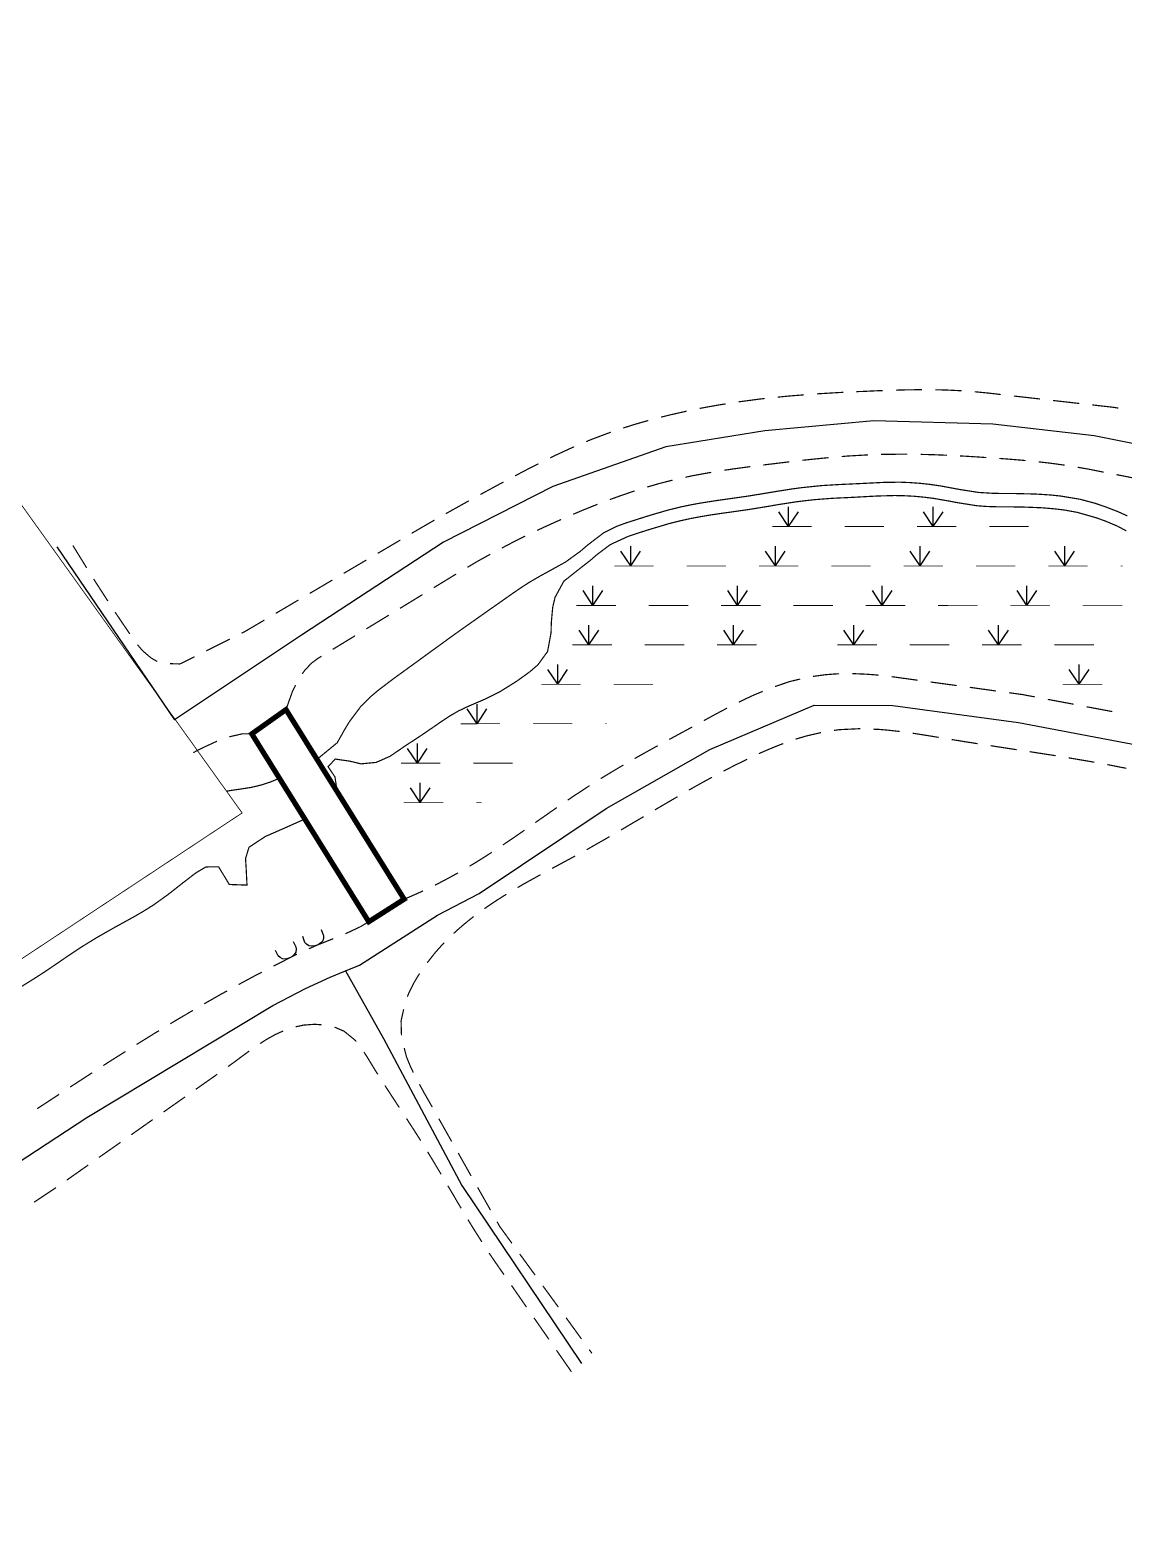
# Model space of a CAD drawing. Extents: x 204256 to 207861, y 4845615 to 4848347.
# Drawn here: x 205046 to 205212.3, y 4846323.2 to 4846552.3 of the extents above; entities that cross this region are included whole.
import ezdxf

# ---------------------------------------------------------------- set-up
doc = ezdxf.new("R2010")
doc.units = 0
doc.header["$LTSCALE"] = 1.5
doc.header["$MEASUREMENT"] = 0
for name, color, linetype in [('HD-ALAGADO-BREJO', 170, 'CONTINUOUS'), ('HD-CURSO-PERENE', 170, 'CONTINUOUS'), ('LM-LIM-SETOR-FISCAL', 7, 'CONTINUOUS'), ('SV-EIXO-ROD-ESTR', 7, 'CONTINUOUS'), ('SV-PONTE-BUEIRO', 249, 'CONTINUOUS'), ('SV-VIAS-EM-CONSTR', 7, 'CONTINUOUS')]:
    doc.layers.add(name, color=color, linetype=linetype)
doc.linetypes.add('Limite', pattern='A,20,-3,[130,ltypeshp.shx,S=6.35,R=0,X=0,Y=0],-3,20', length=46)

# ---------------------------------------------------------------- blocks, each defined once
blk = doc.blocks.new('COD119', base_point=(204405.91, 4845892.55))
at = {"layer": 'SV-PONTE-BUEIRO'}
blk.add_lwpolyline([(204404.4, 4845890.55), (204404.4, 4845891.383333), (204404.4, 4845891.508333), (204404.525833, 4845891.841667), (204404.7775, 4845892.216667), (204405.155, 4845892.425), (204405.658333, 4845892.55), (204406.161667, 4845892.55), (204406.665, 4845892.425), (204407.0425, 4845892.216667), (204407.294167, 4845891.841667), (204407.42, 4845891.508333), (204407.42, 4845891.383333), (204407.42, 4845890.55)], dxfattribs=at)
blk = doc.blocks.new('*X12')
at = {"layer": 'HD-ALAGADO-BREJO'}
for points in [[(205161.337619, 4846476.783619), (205161.337412, 4846479.783619)], [(205183.337619, 4846476.785135), (205183.337412, 4846479.785135)], [(205161.337619, 4846476.783619), (205159.837464, 4846479.033515)], [(205161.337619, 4846476.783619), (205162.837464, 4846479.033722)], [(205183.337619, 4846476.785135), (205181.837464, 4846479.035032)], [(205183.337619, 4846476.785135), (205184.837464, 4846479.035239)], [(205137.321592, 4846470.783303), (205135.821476, 4846473.033225)], [(205137.321592, 4846470.783303), (205137.321437, 4846473.783303)], [(205137.321592, 4846470.783303), (205138.821476, 4846473.03338)], [(205159.321592, 4846470.784443), (205157.821476, 4846473.034365)], [(205159.321592, 4846470.784443), (205159.321437, 4846473.784443)], [(205159.321592, 4846470.784443), (205160.821476, 4846473.034521)], [(205181.321592, 4846470.785584), (205179.821475, 4846473.035506)], [(205181.321592, 4846470.785584), (205181.321437, 4846473.785584)], [(205181.321592, 4846470.785584), (205182.821475, 4846473.035661)], [(205203.321592, 4846470.786724), (205201.821475, 4846473.036646)], [(205203.321592, 4846470.786724), (205203.321437, 4846473.786724)], [(205203.321592, 4846470.786724), (205204.821475, 4846473.036802)], [(205131.571628, 4846464.783204), (205131.571482, 4846467.783204)], [(205153.571628, 4846464.784273), (205153.571482, 4846467.784273)], [(205175.571628, 4846464.785342), (205175.571482, 4846467.785342)], [(205197.571628, 4846464.786411), (205197.571482, 4846467.786411)], [(205131.571628, 4846464.783204), (205130.071519, 4846467.033131)], [(205131.571628, 4846464.783204), (205133.071519, 4846467.033277)], [(205153.571628, 4846464.784273), (205152.071519, 4846467.0342)], [(205153.571628, 4846464.784273), (205155.071519, 4846467.034346)], [(205175.571628, 4846464.785342), (205174.071519, 4846467.035269)], [(205175.571628, 4846464.785342), (205177.071519, 4846467.035415)], [(205197.571628, 4846464.786411), (205196.071519, 4846467.036338)], [(205197.571628, 4846464.786411), (205199.071519, 4846467.036484)], [(205130.960514, 4846458.783241), (205129.460336, 4846461.033123)], [(205130.960514, 4846458.783241), (205130.960276, 4846461.783241)], [(205130.960514, 4846458.783241), (205132.460335, 4846461.03336)], [(205152.960513, 4846458.784982), (205151.460335, 4846461.034863)], [(205152.960513, 4846458.784982), (205152.960276, 4846461.784982)], [(205152.960513, 4846458.784982), (205154.460335, 4846461.035101)], [(205171.251332, 4846458.783589), (205169.751204, 4846461.033503)], [(205171.251332, 4846458.783589), (205171.251161, 4846461.783589)], [(205171.251332, 4846458.783589), (205172.751204, 4846461.033675)], [(205193.251332, 4846458.784844), (205191.751204, 4846461.034759)], [(205193.251332, 4846458.784844), (205193.251161, 4846461.784844)], [(205193.251332, 4846458.784844), (205194.751204, 4846461.03493)], [(205126.222416, 4846452.783218), (205124.722187, 4846455.033065)], [(205126.222416, 4846452.783218), (205126.222111, 4846455.783218)], [(205126.222416, 4846452.783218), (205127.722187, 4846455.033371)], [(205205.519589, 4846452.783876), (205204.019481, 4846455.033804)], [(205205.519589, 4846452.783876), (205205.519445, 4846455.783876)], [(205205.519589, 4846452.783876), (205207.019481, 4846455.033948)], [(205113.967267, 4846446.783046), (205113.966981, 4846449.783046)], [(205113.967267, 4846446.783046), (205112.467053, 4846449.032903)], [(205113.967267, 4846446.783046), (205115.467053, 4846449.033189)], [(205104.878671, 4846440.782926), (205103.378452, 4846443.032781)], [(205104.878671, 4846440.782926), (205104.87838, 4846443.782926)], [(205104.878671, 4846440.782926), (205106.378452, 4846443.033072)], [(205105.321051, 4846434.782981), (205103.820757, 4846437.032786)], [(205105.321051, 4846434.782981), (205105.320659, 4846437.782981)], [(205105.321051, 4846434.782981), (205106.820757, 4846437.033177)]]:
    blk.add_lwpolyline(points, dxfattribs=at)
at = {"layer": 'HD-ALAGADO-BREJO', "const_width": 0.13}
for points in [[(205158.837619, 4846476.783446), (205159.837619, 4846476.783515)], [(205159.837619, 4846476.783515), (205164.837619, 4846476.78386)], [(205169.837619, 4846476.784205), (205175.837619, 4846476.784618)], [(205180.837619, 4846476.784963), (205181.837619, 4846476.785032)], [(205181.837619, 4846476.785032), (205186.837619, 4846476.785377)], [(205191.837619, 4846476.785722), (205197.837619, 4846476.786135)], [(205134.821592, 4846470.783173), (205135.821592, 4846470.783225)], [(205135.821592, 4846470.783225), (205140.821592, 4846470.783484)], [(205145.821592, 4846470.783743), (205151.821592, 4846470.784054)], [(205156.821592, 4846470.784314), (205157.821592, 4846470.784365)], [(205157.821592, 4846470.784365), (205162.821592, 4846470.784625)], [(205167.821592, 4846470.784884), (205173.821592, 4846470.785195)], [(205178.821592, 4846470.785454), (205179.821592, 4846470.785506)], [(205179.821592, 4846470.785506), (205184.821592, 4846470.785765)], [(205189.821592, 4846470.786024), (205195.821592, 4846470.786335)], [(205200.821592, 4846470.786595), (205201.821592, 4846470.786646)], [(205201.821592, 4846470.786646), (205206.821592, 4846470.786906)], [(205211.821592, 4846470.787165), (205212.119594, 4846470.783946)], [(205129.071628, 4846464.783083), (205130.071628, 4846464.783131)], [(205130.071628, 4846464.783131), (205135.071628, 4846464.783374)], [(205140.071628, 4846464.783617), (205146.071628, 4846464.783909)], [(205151.071628, 4846464.784151), (205152.071628, 4846464.7842)], [(205152.071628, 4846464.7842), (205157.071628, 4846464.784443)], [(205162.071628, 4846464.784686), (205168.071628, 4846464.784977)], [(205173.071628, 4846464.78522), (205174.071628, 4846464.785269)], [(205174.071628, 4846464.785269), (205179.071628, 4846464.785512)], [(205184.071628, 4846464.785755), (205190.071628, 4846464.786046)], [(205195.071628, 4846464.786289), (205196.071628, 4846464.786338)], [(205196.071628, 4846464.786338), (205201.071628, 4846464.786581)], [(205206.071628, 4846464.786824), (205212.071628, 4846464.787115)], [(205128.460514, 4846458.783043), (205129.460514, 4846458.783123)], [(205129.460514, 4846458.783123), (205134.460514, 4846458.783518)], [(205139.460514, 4846458.783914), (205145.460513, 4846458.784389)], [(205150.460513, 4846458.784784), (205151.460513, 4846458.784863)], [(205151.460513, 4846458.784863), (205156.460513, 4846458.785259)], [(205168.751332, 4846458.783446), (205169.751332, 4846458.783503)], [(205169.751332, 4846458.783503), (205174.751332, 4846458.783789)], [(205179.751332, 4846458.784074), (205185.751332, 4846458.784416)], [(205190.751332, 4846458.784702), (205191.751332, 4846458.784759)], [(205191.751332, 4846458.784759), (205196.751332, 4846458.785044)], [(205201.751332, 4846458.785329), (205207.751332, 4846458.785672)], [(205123.722416, 4846452.782963), (205124.722416, 4846452.783065)], [(205124.722416, 4846452.783065), (205129.722416, 4846452.783574)], [(205134.722416, 4846452.784084), (205140.722416, 4846452.784695)], [(205203.019589, 4846452.783756), (205204.019589, 4846452.783804)], [(205204.019589, 4846452.783804), (205209.019589, 4846452.784044)], [(205111.467268, 4846446.782808), (205112.467268, 4846446.782903)], [(205112.467268, 4846446.782903), (205117.467267, 4846446.78338)], [(205122.467267, 4846446.783857), (205128.467267, 4846446.78443)], [(205133.467267, 4846446.784907), (205133.662821, 4846446.783029)], [(205102.378671, 4846440.782684), (205103.378671, 4846440.782781)], [(205103.378671, 4846440.782781), (205108.378671, 4846440.783266)], [(205113.378671, 4846440.783751), (205119.378671, 4846440.784333)], [(205102.821051, 4846434.782655), (205103.821051, 4846434.782786)], [(205103.821051, 4846434.782786), (205108.821051, 4846434.783438)], [(205113.821051, 4846434.78409), (205114.637337, 4846434.782773)]]:
    blk.add_lwpolyline(points, dxfattribs=at)

msp = doc.modelspace()

# ---------------------------------------------------------------- linework, layer by layer
at = {"layer": 'HD-CURSO-PERENE', "const_width": 0.18}
for points in [[(205212.84, 4846478.4), (205211.44, 4846479.04), (205209.36, 4846479.84), (205207.94, 4846480.32), (205205.68, 4846480.93), (205202.72, 4846481.42), (205201.23, 4846481.58), (205198.93, 4846481.73), (205195.93, 4846481.8), (205193.88, 4846481.81), (205192.38, 4846481.84), (205190.24, 4846481.97), (205187.28, 4846482.43), (205185.8, 4846482.71), (205184.32, 4846482.98), (205182.8, 4846483.2), (205181.31, 4846483.36), (205179.81, 4846483.47), (205178.31, 4846483.53), (205175.99, 4846483.51), (205172.99, 4846483.36), (205170.25, 4846483.23), (205168.75, 4846483.16), (205166.3, 4846483.01), (205163.32, 4846482.7), (205161.83, 4846482.5), (205159.13, 4846482.07), (205157.66, 4846481.82), (205154.93, 4846481.38), (205151.96, 4846480.96), (205150.47, 4846480.75), (205147.86, 4846480.34), (205146.38, 4846480.07), (205144.91, 4846479.76), (205143, 4846479.29), (205140.13, 4846478.45), (205138.7, 4846478), (205136.63, 4846477.34), (205135.21, 4846476.82), (205133.19, 4846475.81), (205130.81, 4846474), (205129.67, 4846473.02), (205127.42, 4846471.39), (205124.8, 4846469.94), (205123.48, 4846469.22), (205121.76, 4846468.21), (205120.51, 4846467.39), (205119.27, 4846466.54), (205117.2, 4846465.08), (205115.97, 4846464.22), (205113.9, 4846462.76), (205111.45, 4846461.03), (205110.23, 4846460.16), (205107.92, 4846458.48), (205106.7, 4846457.6), (205104.76, 4846456.18), (205102.33, 4846454.42), (205101.12, 4846453.54), (205098.99, 4846451.92), (205097.83, 4846450.95), (205096.31, 4846449.46), (205094.53, 4846447.07), (205093.75, 4846445.77), (205092.69, 4846443.89), (205089.62, 4846441.37)], [(205092.69, 4846436.42), (205092.35, 4846438.69), (205091.3, 4846440.25), (205092.39, 4846441.41), (205094.61, 4846441.09), (205096.31, 4846440.68), (205098.61, 4846440.9), (205100.72, 4846441.83), (205103.06, 4846443.43), (205105.56, 4846445.07), (205107.31, 4846446.27), (205108.55, 4846447.13), (205109.8, 4846447.96), (205111.1, 4846448.71), (205112.46, 4846449.36), (205113.84, 4846449.96), (205115.22, 4846450.55), (205117.49, 4846451.69), (205120.03, 4846453.28), (205122.02, 4846454.72), (205123.2, 4846455.74), (205124.68, 4846457.77), (205125.21, 4846460.64), (205125.25, 4846462.2), (205125.46, 4846464.51), (205125.82, 4846466.02), (205127.15, 4846468.46), (205129.49, 4846470.32), (205131.12, 4846471.59), (205132.26, 4846472.57), (205134.22, 4846474.04), (205136.94, 4846475.29), (205138.38, 4846475.77), (205140.18, 4846476.34), (205143.05, 4846477.2), (205144.96, 4846477.68), (205146.42, 4846478), (205147.9, 4846478.28), (205149.38, 4846478.53), (205151.17, 4846478.8), (205152.66, 4846479), (205155.24, 4846479.37), (205158.2, 4846479.85), (205159.67, 4846480.11), (205162.39, 4846480.53), (205163.88, 4846480.72), (205165.37, 4846480.88), (205167.98, 4846481.08), (205170.97, 4846481.22), (205173.34, 4846481.35), (205174.84, 4846481.43), (205177.45, 4846481.5), (205178.95, 4846481.47), (205180.45, 4846481.39), (205181.94, 4846481.25), (205183.43, 4846481.06), (205185.51, 4846480.7), (205186.99, 4846480.42), (205189.95, 4846479.95), (205191.53, 4846479.83), (205193.03, 4846479.79), (205194.53, 4846479.78), (205196.82, 4846479.76), (205199.81, 4846479.64), (205201.76, 4846479.48), (205203.25, 4846479.3), (205205.23, 4846478.94), (205208.1, 4846478.12), (205209.52, 4846477.61), (205211.37, 4846476.83), (205212.7, 4846476.11)], [(205084.27, 4846438.64), (205082.52, 4846437.91), (205081.09, 4846437.45), (205079.63, 4846437.1), (205078.1, 4846436.86), (205076.61, 4846436.65), (205075.86, 4846436.52)], [(205044.47, 4846406.67), (205047.01, 4846408.26), (205048.27, 4846409.08), (205050.29, 4846410.45), (205051.52, 4846411.3), (205053.67, 4846412.74), (205056.21, 4846414.3), (205058.83, 4846415.79), (205060.43, 4846416.67), (205061.77, 4846417.41), (205063.07, 4846418.16), (205064.71, 4846419.18), (205066.98, 4846420.81), (205069.46, 4846422.76), (205071.22, 4846424.11), (205072.73, 4846425), (205074.66, 4846425.01), (205076.28, 4846422.33), (205078.97, 4846422.23), (205078.85, 4846424.67), (205078.75, 4846426.26), (205079.27, 4846427.99), (205081.76, 4846429.63), (205083.57, 4846430.42), (205087.77, 4846432.28)]]:
    msp.add_lwpolyline(points, dxfattribs=at)
at = {"layer": 'LM-LIM-SETOR-FISCAL', "linetype": 'Limite', "ltscale": 0.1, "const_width": 0.13, "flags": 128}
msp.add_lwpolyline([(204255.91, 4845774.54), (204446.84, 4845974), (204535.1, 4846039.96), (204560.77, 4846069.41), (204570.54, 4846097.54), (204632.4, 4846153.82), (204654.94, 4846153.05), (205078.23, 4846433.21), (204983.84, 4846565.04), (204273.38, 4846554.21), (204347.03, 4846594.12), (204378.32, 4846626.2), (204398.13, 4846660.67), (204526.98, 4846971.03), (204438.64, 4847114.19), (204402.08, 4847237.98), (204373.18, 4847447.79), (204373.2, 4847552.6), (204365.79, 4847552.5), (205446.22, 4847576.17), (205460.3, 4847496.97), (205556.14, 4847515.7), (205660.88, 4847539.89), (205654.63, 4847591.47), (205807.66, 4847598.84), (205876.3, 4847605.11), (205880.92, 4847594.37), (205947.96, 4847607.22), (205959.47, 4847609.16), (205968.56, 4847603.73), (205972.79, 4847599.34), (206017.95, 4847599.66), (206211.07, 4847610.99), (206253.35, 4847609.47), (206274.49, 4847604.21), (206283.85, 4847619.28), (206186.17, 4847750.07), (206524.96, 4848001.52), (206519.68, 4848013.26), (206960.49, 4848346.74), (206966.87, 4848336.83), (206987.16, 4848307.84), (207005.71, 4848281.99), (207017.4, 4848267.11), (206974.73, 4848235.13), (206955.48, 4848219.86), (206950.26, 4848216.07), (206955.58, 4848209.27), (206959.42, 4848202.77), (206982.67, 4848172.12), (206995.35, 4848155.22), (207005.92, 4848142.54), (207020.41, 4848120.82), (207031.95, 4848105.77), (207060.87, 4848065.4), (207066.5, 4848058.01), (207069.11, 4848053.33), (207069.26, 4848049.8), (207069.37, 4848045.04), (207075.04, 4848034.33), (207087.01, 4848019.05), (207090.77, 4848014.03), (207100.06, 4848001.48), (207111.59, 4847986.15), (207126.09, 4847965.9), (207130.37, 4847960.22), (207134.22, 4847955.66), (207145.03, 4847940.16), (207159.13, 4847921.36), (207169.47, 4847906.92), (207186.34, 4847883.83), (207193.03, 4847885.67), (207202.51, 4847892.47), (207242.67, 4847921.29), (207248.23, 4847915.4), (207260.72, 4847896.98), (207285.87, 4847860.83), (207310.76, 4847826.26), (207315.6, 4847819.35), (207328.91, 4847799.72), (207333.8, 4847793.43), (207340.01, 4847785.42), (207350.49, 4847771.92), (207365.1, 4847750.55), (207367.63, 4847745.51), (207368.81, 4847743.14), (207390.62, 4847713.26), (207400.06, 4847698.96), (207410.24, 4847685.38), (207427.79, 4847661.69), (207431.06, 4847656.73), (207440.44, 4847642.51), (207457.67, 4847619.01), (207463.75, 4847610.71), (207498.88, 4847562.81), (207506.17, 4847553.18), (207511.91, 4847545.61), (207531.85, 4847519.47), (207540.14, 4847507.78), (207556.36, 4847486.66), (207571.87, 4847465.34), (207564.83, 4847458.43), (207551.89, 4847445.71), (207534.74, 4847428.33), (207518.94, 4847409.14), (207499.11, 4847384.81), (207498.17, 4847383.65), (207496.47, 4847381.56), (207486.15, 4847368.88), (207482.26, 4847364.11), (207477.47, 4847358.01), (207465.6, 4847339.64), (207465.56, 4847339.57), (207453.37, 4847317.61), (207438.93, 4847286.56), (207430.8, 4847269.09), (207410.93, 4847225.64), (207406.21, 4847217.15), (207396.71, 4847200.13), (207391.02, 4847192.25), (207379.11, 4847175.75), (207360.52, 4847152.72), (207355.52, 4847146.52), (207336.47, 4847121.03), (207323.47, 4847103.64), (207318.06, 4847094.89), (207310.15, 4847082.08), (207305.19, 4847073.38), (207304.65, 4847072.43), (207303.79, 4847070.78), (207287.7, 4847039.93), (207271.61, 4847010.96), (207261.28, 4846991.91), (207237.73, 4846950.07), (207236, 4846947.01), (207246.02, 4846928.73), (207251.02, 4846918.92), (207261.83, 4846899.5), (207265.63, 4846893.3), (207284.85, 4846863.07), (207289.66, 4846855.66), (207307.47, 4846827.84), (207314.88, 4846816.63), (207320.06, 4846808.15), (207332.53, 4846791.25), (207339.11, 4846782.58), (207345.12, 4846773.87), (207348.76, 4846768.8), (207357.76, 4846756.36), (207363.08, 4846749.04), (207366.95, 4846743.73), (207375.37, 4846734.54), (207383.22, 4846728.41), (207384.7, 4846727.73), (207392.17, 4846724.3), (207394.9, 4846723.05), (207402.49, 4846720.73), (207417.51, 4846716.14), (207437.03, 4846709.56), (207455.89, 4846703.64), (207460.62, 4846701.8), (207464.4, 4846700.29), (207467.39, 4846699.09), (207481.11, 4846693.55), (207488.13, 4846690.92), (207492.95, 4846689.16), (207510.17, 4846679.84), (207529.47, 4846668.22), (207543.72, 4846659.45), (207561.49, 4846646.95), (207570.84, 4846639.98), (207577.05, 4846635.29), (207586.86, 4846628.1), (207606.11, 4846612.63), (207623.66, 4846599.69), (207639.45, 4846588.94), (207662.08, 4846572.67), (207671.27, 4846565.58), (207685.28, 4846561.61), (207697.24, 4846558.13), (207709.78, 4846554.65), (207731.23, 4846549.14), (207735.6, 4846547.91), (207745.02, 4846545.25), (207762.81, 4846541.24), (207775.65, 4846538.39), (207787.75, 4846535.54), (207783.77, 4846513.63), (207781.5, 4846502.37), (207779.56, 4846492.81), (207778.5, 4846480), (207783.13, 4846476.08), (207788.36, 4846474.34), (207788.71, 4846474.22), (207798.97, 4846471.45), (207842.08, 4846460.36), (207844.37, 4846459.93), (207847.21, 4846459.39), (207851.95, 4846457.87), (207854.6, 4846457.02), (207858.96, 4846455.96), (207860.74, 4846451.34), (207859.67, 4846437.09), (207856.83, 4846420), (207854.33, 4846403.63), (207846.53, 4846396.15), (207836.81, 4846356.4), (207833.21, 4846341.98), (207827.16, 4846317.88), (207806.6, 4846238.03), (207795.3, 4846194.29), (207792.57, 4846183.36), (207787.76, 4846165.39), (207754.01, 4846025.3), (207739.36, 4845961), (207739.21, 4845960.34), (207737.77, 4845953.31), (207733.28, 4845938.2), (207726.95, 4845910.14), (207723, 4845891.36), (207741.21, 4845886.65), (207760.55, 4845879.79), (207773.24, 4845875.33), (207781.18, 4845873.09), (207785.9, 4845871.77), (207797.77, 4845868.36), (207799.24, 4845867.93), (207814.84, 4845863.98), (207831.48, 4845857.74), (207850.72, 4845850.88), (207842.01, 4845830.09), (207833.57, 4845800.72), (207825.14, 4845777.91), (207814.83, 4845746.81), (207813.3, 4845742.3), (207812.54, 4845740.05), (207809.34, 4845729.53), (207804.2, 4845714.63), (207791.7, 4845677.75), (207783.5, 4845679.57), (207766.81, 4845685.02), (207754.43, 4845688.82), (207739.64, 4845691.3), (207722.13, 4845693.94), (207717.1, 4845694.68), (207690.08, 4845700.62), (207680.08, 4845702.89), (207670.03, 4845704.98), (207667.81, 4845700.16), (207660.99, 4845676.98), (207660.54, 4845673.8), (207657.39, 4845659.57), (207656.59, 4845656.53), (207655.95, 4845653.98), (207650.56, 4845639.59), (207647.27, 4845633.02), (207644.17, 4845622.85), (207641.37, 4845615.1), (207618.1, 4845615.4), (207601.33, 4845615.86), (207592.93, 4845615.82), (207543.69, 4845617.43), (207493.78, 4845618.83), (207471.28, 4845620.61), (207442.67, 4845621.38), (207409.05, 4845621.45), (207395.8, 4845621.64), (207345.61, 4845622.76), (207297.34, 4845623.66), (207294.87, 4845656.58), (207289.29, 4845728.51), (207262.54, 4845726.7), (207256.04, 4845726.92), (207223.17, 4845727.38), (207195.16, 4845729.67), (207135.61, 4845730.44), (207094.04, 4845731.93), (207071.52, 4845732.83), (207036.85, 4845734.18), (207004.87, 4845734.18), (206995.29, 4845734.45), (206955.41, 4845735.22), (205304.22, 4845806.54), (205065.89, 4845798.29), (204762.24, 4845774.02), (204255.91, 4845774.54)], close=True, dxfattribs=at)
at = {"layer": 'SV-EIXO-ROD-ESTR'}
for points in [[(205446.75, 4846482.01), (205428.71, 4846469.87), (205424.13, 4846466.85), (205416.02, 4846463.77), (205407.18, 4846461.32), (205395.22, 4846460.06), (205382.75, 4846460.16), (205367.11, 4846461.72), (205351.15, 4846464.38), (205315.83, 4846470.64), (205282.05, 4846476.77), (205251.48, 4846482.01), (205224.31, 4846487.31), (205207.79, 4846490.57), (205192.4, 4846492.35), (205174.3, 4846492.86), (205157.74, 4846491.34), (205142.66, 4846488.89), (205125.46, 4846482.9), (205108.86, 4846474.39), (205087.28, 4846460.25), (205076.46, 4846453.04), (205067.97, 4846447.36)], [(205050.05, 4846473.7), (205067.97, 4846447.36)], [(205093.97, 4846409.18), (205099.75, 4846398.89), (205111.62, 4846376.53), (205129.84, 4846349.47)]]:
    msp.add_lwpolyline(points, dxfattribs=at)
at = {"layer": 'SV-EIXO-ROD-ESTR', "linetype": 'Continuous'}
msp.add_lwpolyline([(205013.49, 4846359.95), (205054.62, 4846386.89), (205082.88, 4846403.93), (205087.86, 4846406.49), (205091.62, 4846408.24), (205093.97, 4846409.18), (205096.09, 4846410.03), (205107.94, 4846417.64), (205114.27, 4846420.97), (205133.57, 4846433.87), (205149.34, 4846442.85), (205165.23, 4846449.59), (205177.2, 4846449.58), (205196.3, 4846446.97), (205219.32, 4846442.59), (205244.12, 4846437.54), (205283.11, 4846431.85), (205321.95, 4846424.4), (205347.77, 4846419.85), (205376.75, 4846415.89), (205397.14, 4846415.98), (205415.48, 4846417.91), (205437.78, 4846423.54), (205460.47, 4846436.45)], dxfattribs=at)
at = {"layer": 'SV-PONTE-BUEIRO', "const_width": 0.8}
msp.add_lwpolyline([(205084.9, 4846448.93), (205102.87, 4846420.09), (205097.49, 4846416.66), (205079.7, 4846445.24)], close=True, dxfattribs=at)
at = {"layer": 'SV-VIAS-EM-CONSTR', "const_width": 0.18}
for points in [[(205174.79, 4846497.44), (205172.64, 4846497.34)], [(205175.64, 4846497.47), (205174.79, 4846497.44)], [(205177.8, 4846497.54), (205177.64, 4846497.54)], [(205178.64, 4846497.56), (205177.8, 4846497.54)], [(205179.3, 4846497.58), (205178.64, 4846497.56)], [(205179.63, 4846497.58), (205179.3, 4846497.58)], [(205180.8, 4846497.6), (205179.63, 4846497.58)], [(205181.63, 4846497.6), (205180.8, 4846497.6)], [(205183.81, 4846497.59), (205183.63, 4846497.59)], [(205184.63, 4846497.57), (205183.81, 4846497.59)], [(205185.31, 4846497.56), (205184.63, 4846497.57)], [(205185.63, 4846497.54), (205185.31, 4846497.56)], [(205187.63, 4846497.44), (205185.63, 4846497.54)], [(205149.77, 4846495.11), (205149.24, 4846495.02)], [(205150.71, 4846495.28), (205149.77, 4846495.11)], [(205150.75, 4846495.29), (205150.71, 4846495.28)], [(205151.74, 4846495.44), (205150.75, 4846495.29)], [(205156.65, 4846496.14), (205153.71, 4846495.75)], [(205156.69, 4846496.15), (205156.65, 4846496.14)], [(205157.68, 4846496.26), (205156.69, 4846496.15)], [(205161.49, 4846496.65), (205159.67, 4846496.47)], [(205161.66, 4846496.66), (205161.49, 4846496.65)], [(205163.65, 4846496.82), (205161.66, 4846496.66)], [(205165.98, 4846496.99), (205165.65, 4846496.97)], [(205166.65, 4846497.03), (205165.98, 4846496.99)], [(205167.47, 4846497.08), (205166.65, 4846497.03)], [(205167.65, 4846497.09), (205167.47, 4846497.08)], [(205168.97, 4846497.17), (205167.65, 4846497.09)], [(205169.64, 4846497.2), (205168.97, 4846497.17)], [(205171.97, 4846497.32), (205171.64, 4846497.3)], [(205172.64, 4846497.34), (205171.97, 4846497.32)], [(205191.29, 4846497.13), (205189.63, 4846497.29)], [(205191.62, 4846497.1), (205191.29, 4846497.13)], [(205193.6, 4846496.87), (205191.62, 4846497.1)], [(205199.56, 4846496.19), (205195.59, 4846496.64)], [(205205.53, 4846495.51), (205201.55, 4846495.96)], [(205210.84, 4846494.91), (205207.51, 4846495.29)], [(205140.01, 4846492.92), (205139.19, 4846492.69)], [(205142.1, 4846493.47), (205141.95, 4846493.43)], [(205142.92, 4846493.67), (205142.1, 4846493.47)], [(205143.56, 4846493.83), (205142.92, 4846493.67)], [(205143.89, 4846493.9), (205143.56, 4846493.83)], [(205145.84, 4846494.34), (205143.89, 4846493.9)], [(205149.24, 4846495.02), (205147.8, 4846494.75)], [(205211.48, 4846494.8), (205210.84, 4846494.91)], [(205133.48, 4846490.84), (205131.48, 4846490.08)], [(205134.29, 4846491.13), (205133.48, 4846490.84)], [(205136.32, 4846491.82), (205136.18, 4846491.77)], [(205137.13, 4846492.07), (205136.32, 4846491.82)], [(205137.75, 4846492.27), (205137.13, 4846492.07)], [(205138.09, 4846492.37), (205137.75, 4846492.27)], [(205139.19, 4846492.69), (205138.09, 4846492.37)], [(205128.4, 4846488.79), (205125.99, 4846487.67)], [(205128.71, 4846488.92), (205128.4, 4846488.79)], [(205131.16, 4846489.96), (205130.55, 4846489.7)], [(205131.48, 4846490.08), (205131.16, 4846489.96)], [(205122.99, 4846486.19), (205122.4, 4846485.89)], [(205123.29, 4846486.34), (205122.99, 4846486.19)], [(205125.68, 4846487.53), (205125.08, 4846487.23)], [(205125.99, 4846487.67), (205125.68, 4846487.53)], [(205154.25, 4846485.73), (205155.5, 4846485.9)], [(205157.48, 4846486.15), (205159.47, 4846486.39)], [(205159.47, 4846486.39), (205159.88, 4846486.44)], [(205159.88, 4846486.44), (205160.46, 4846486.51)], [(205160.46, 4846486.51), (205161.37, 4846486.62)], [(205161.37, 4846486.62), (205161.46, 4846486.63)], [(205163.44, 4846486.86), (205164.36, 4846486.96)], [(205164.36, 4846486.96), (205165.43, 4846487.07)], [(205165.43, 4846487.07), (205165.85, 4846487.11)], [(205165.85, 4846487.11), (205166.43, 4846487.17)], [(205166.43, 4846487.17), (205167.35, 4846487.26)], [(205167.35, 4846487.26), (205167.42, 4846487.26)], [(205169.41, 4846487.43), (205170.33, 4846487.51)], [(205170.33, 4846487.51), (205172.41, 4846487.63)], [(205172.41, 4846487.63), (205173.32, 4846487.68)], [(205173.32, 4846487.68), (205173.41, 4846487.69)], [(205175.4, 4846487.76), (205175.96, 4846487.77)], [(205175.96, 4846487.77), (205178.4, 4846487.79)], [(205178.4, 4846487.79), (205178.96, 4846487.8)], [(205178.96, 4846487.8), (205179.4, 4846487.79)], [(205181.4, 4846487.76), (205181.96, 4846487.75)], [(205181.96, 4846487.75), (205183.4, 4846487.71)], [(205183.4, 4846487.71), (205183.46, 4846487.71)], [(205183.46, 4846487.71), (205184.4, 4846487.67)], [(205184.4, 4846487.67), (205184.96, 4846487.65)], [(205184.96, 4846487.65), (205185.4, 4846487.63)], [(205187.4, 4846487.53), (205187.96, 4846487.5)], [(205187.96, 4846487.5), (205189.4, 4846487.41)], [(205189.4, 4846487.41), (205189.46, 4846487.41)], [(205189.46, 4846487.41), (205190.39, 4846487.35)], [(205190.39, 4846487.35), (205190.96, 4846487.31)], [(205190.96, 4846487.31), (205191.39, 4846487.28)], [(205193.39, 4846487.14), (205193.53, 4846487.13)], [(205193.53, 4846487.13), (205194.38, 4846487.07)], [(205194.38, 4846487.07), (205195.03, 4846487.02)], [(205195.03, 4846487.02), (205196.38, 4846486.91)], [(205196.38, 4846486.91), (205196.53, 4846486.9)], [(205196.53, 4846486.9), (205197.37, 4846486.82)], [(205199.36, 4846486.63), (205199.52, 4846486.61)], [(205199.52, 4846486.61), (205200.36, 4846486.51)], [(205200.36, 4846486.51), (205201.01, 4846486.44)], [(205201.01, 4846486.44), (205203.33, 4846486.12)], [(205120.33, 4846484.81), (205119.74, 4846484.5)], [(205120.63, 4846484.97), (205120.33, 4846484.81)], [(205121.66, 4846485.51), (205120.63, 4846484.97)], [(205122.4, 4846485.89), (205121.66, 4846485.51)], [(205141.59, 4846483.31), (205143.68, 4846483.84)], [(205145.64, 4846484.28), (205146.61, 4846484.49)], [(205146.61, 4846484.49), (205146.85, 4846484.54)], [(205146.85, 4846484.54), (205149.56, 4846485.03)], [(205151.54, 4846485.35), (205152.53, 4846485.49)], [(205152.53, 4846485.49), (205152.77, 4846485.53)], [(205152.77, 4846485.53), (205153.52, 4846485.63)], [(205153.52, 4846485.63), (205154.25, 4846485.73)], [(205205.31, 4846485.8), (205206.29, 4846485.63)], [(205206.29, 4846485.63), (205206.93, 4846485.52)], [(205206.93, 4846485.52), (205207, 4846485.51)], [(205207, 4846485.51), (205209.24, 4846485.06)], [(205211.2, 4846484.68), (205215.12, 4846483.9)], [(205115.46, 4846482.2), (205114.46, 4846481.66)], [(205116.22, 4846482.61), (205115.46, 4846482.2)], [(205116.78, 4846482.92), (205116.22, 4846482.61)], [(205117.1, 4846483.09), (205116.78, 4846482.92)], [(205117.98, 4846483.56), (205117.1, 4846483.09)], [(205135.08, 4846481.22), (205135.87, 4846481.51)], [(205135.87, 4846481.51), (205136.97, 4846481.88)], [(205136.97, 4846481.88), (205137.29, 4846482)], [(205137.29, 4846482), (205137.91, 4846482.2)], [(205139.83, 4846482.79), (205140.79, 4846483.07)], [(205140.79, 4846483.07), (205141.59, 4846483.31)], [(205110.2, 4846479.3), (205109.21, 4846478.74)], [(205110.96, 4846479.72), (205110.2, 4846479.3)], [(205112.71, 4846480.7), (205110.96, 4846479.72)], [(205128.86, 4846478.77), (205129.49, 4846479.04)], [(205129.49, 4846479.04), (205130.25, 4846479.36)], [(205130.25, 4846479.36), (205131.34, 4846479.8)], [(205131.34, 4846479.8), (205131.64, 4846479.92)], [(205131.64, 4846479.92), (205132.27, 4846480.17)], [(205134.14, 4846480.88), (205134.45, 4846481)], [(205134.45, 4846481), (205135.08, 4846481.22)], [(205105.74, 4846476.76), (205105, 4846476.33)], [(205107.47, 4846477.76), (205105.74, 4846476.76)], [(205124, 4846476.62), (205124.64, 4846476.91)], [(205124.64, 4846476.91), (205125.82, 4846477.45)], [(205125.82, 4846477.45), (205126.01, 4846477.53)], [(205126.01, 4846477.53), (205126.73, 4846477.85)], [(205128.57, 4846478.65), (205128.86, 4846478.77)], [(205102.29, 4846474.73), (205098.85, 4846472.7)], [(205104.2, 4846475.86), (205104.02, 4846475.75)], [(205104.88, 4846476.26), (205104.2, 4846475.86)], [(205105, 4846476.33), (205104.88, 4846476.26)], [(205119.23, 4846474.3), (205120.4, 4846474.89)], [(205120.4, 4846474.89), (205120.57, 4846474.97)], [(205120.57, 4846474.97), (205121.29, 4846475.33)], [(205123.1, 4846476.19), (205123.27, 4846476.28)], [(205123.27, 4846476.28), (205124, 4846476.62)], [(205054.59, 4846470.5), (205052.49, 4846473.9)], [(205113.95, 4846471.45), (205115.97, 4846472.57)], [(205117.73, 4846473.51), (205118.61, 4846473.98)], [(205118.61, 4846473.98), (205119.23, 4846474.3)], [(205097.12, 4846471.69), (205093.68, 4846469.66)], [(205112.49, 4846470.58), (205113.35, 4846471.09)], [(205113.35, 4846471.09), (205113.95, 4846471.45)], [(205057.82, 4846465.44), (205055.65, 4846468.8)], [(205091.95, 4846468.64), (205088.51, 4846466.61)], [(205107.36, 4846467.47), (205110.78, 4846469.56)], [(205086.78, 4846465.6), (205083.34, 4846463.57)], [(205102.24, 4846464.34), (205105.66, 4846466.43)], [(205061.15, 4846460.45), (205058.91, 4846463.76)], [(205097.12, 4846461.22), (205100.54, 4846463.3)], [(205078.65, 4846460.81), (205078.15, 4846460.56)], [(205079.03, 4846461.03), (205078.65, 4846460.81)], [(205081.61, 4846462.55), (205079.03, 4846461.03)], [(205063.08, 4846457.9), (205062.31, 4846458.82)], [(205076.36, 4846459.66), (205072.78, 4846457.87)], [(205092, 4846458.09), (205095.41, 4846460.17)], [(205063.69, 4846457.38), (205063.08, 4846457.9)], [(205064.4, 4846456.78), (205063.69, 4846457.38)], [(205064.46, 4846456.74), (205064.4, 4846456.78)], [(205065.33, 4846456.25), (205064.46, 4846456.74)], [(205070.99, 4846456.98), (205069.2, 4846456.08)], [(205088.86, 4846456.06), (205089.46, 4846456.5)], [(205089.46, 4846456.5), (205089.77, 4846456.73)], [(205089.77, 4846456.73), (205090.29, 4846457.05)], [(205068.8, 4846455.88), (205067.25, 4846455.92)], [(205069.2, 4846456.08), (205068.8, 4846455.88)], [(205087.37, 4846454.37), (205087.81, 4846454.99)], [(205087.81, 4846454.99), (205088.68, 4846455.88)], [(205088.68, 4846455.88), (205088.86, 4846456.06)], [(205166.96, 4846454.25), (205165.05, 4846453.98)], [(205167.03, 4846454.25), (205166.96, 4846454.25)], [(205168.46, 4846454.36), (205167.03, 4846454.25)], [(205169.02, 4846454.38), (205168.46, 4846454.36)], [(205171.48, 4846454.39), (205171.02, 4846454.4)], [(205172.02, 4846454.37), (205171.48, 4846454.39)], [(205172.99, 4846454.33), (205172.02, 4846454.37)], [(205173.02, 4846454.33), (205172.99, 4846454.33)], [(205174.5, 4846454.22), (205173.02, 4846454.33)], [(205175.01, 4846454.17), (205174.5, 4846454.22)], [(205177.5, 4846453.88), (205177, 4846453.94)], [(205177.99, 4846453.81), (205177.5, 4846453.88)], [(205085.57, 4846450.82), (205085.9, 4846451.74)], [(205085.9, 4846451.74), (205086.37, 4846452.65)], [(205157.4, 4846451.71), (205156.48, 4846451.33)], [(205161.47, 4846453.19), (205159.26, 4846452.44)], [(205162.12, 4846453.35), (205161.47, 4846453.19)], [(205163.09, 4846453.58), (205162.12, 4846453.35)], [(205180.97, 4846453.4), (205177.99, 4846453.81)], [(205186.91, 4846452.59), (205182.95, 4846453.13)], [(205192.85, 4846451.77), (205188.89, 4846452.32)], [(205084.9, 4846448.93), (205085.57, 4846450.82)], [(205154.5, 4846450.43), (205153.76, 4846450.06)], [(205154.65, 4846450.5), (205154.5, 4846450.43)], [(205155.87, 4846451.07), (205154.65, 4846450.5)], [(205156.48, 4846451.33), (205155.87, 4846451.07)], [(205197, 4846451.21), (205194.84, 4846451.5)], [(205197.8, 4846451.05), (205197, 4846451.21)], [(205198.78, 4846450.87), (205197.8, 4846451.05)], [(205204.68, 4846449.75), (205200.75, 4846450.49)], [(205210.57, 4846448.63), (205206.64, 4846449.37)], [(205149.11, 4846447.62), (205148.45, 4846447.26)], [(205149.33, 4846447.74), (205149.11, 4846447.62)], [(205150.45, 4846448.35), (205149.33, 4846447.74)], [(205151.09, 4846448.69), (205150.45, 4846448.35)], [(205151.79, 4846449.06), (205151.09, 4846448.69)], [(205151.97, 4846449.15), (205151.79, 4846449.06)], [(205076.29, 4846444.8), (205077.27, 4846445.02)], [(205077.27, 4846445.02), (205078.21, 4846445.24)], [(205078.21, 4846445.24), (205079.24, 4846445.24)], [(205079.24, 4846445.24), (205079.7, 4846445.24)], [(205144.06, 4846444.87), (205143.45, 4846444.54)], [(205144.77, 4846445.26), (205144.06, 4846444.87)], [(205144.94, 4846445.35), (205144.77, 4846445.26)], [(205146.1, 4846445.98), (205144.94, 4846445.35)], [(205146.69, 4846446.3), (205146.1, 4846445.98)], [(205163.36, 4846444.72), (205162.47, 4846444.46)], [(205163.91, 4846444.89), (205163.36, 4846444.72)], [(205164.32, 4846444.99), (205163.91, 4846444.89)], [(205166.27, 4846445.44), (205164.32, 4846444.99)], [(205169.14, 4846445.89), (205168.24, 4846445.77)], [(205169.24, 4846445.89), (205169.14, 4846445.89)], [(205172.1, 4846446.03), (205169.24, 4846445.89)], [(205172.23, 4846446.03), (205172.1, 4846446.03)], [(205175.09, 4846445.92), (205174.23, 4846445.95)], [(205175.23, 4846445.91), (205175.09, 4846445.92)], [(205176.59, 4846445.79), (205175.23, 4846445.91)], [(205177.22, 4846445.72), (205176.59, 4846445.79)], [(205178.09, 4846445.62), (205177.22, 4846445.72)], [(205178.21, 4846445.61), (205178.09, 4846445.62)], [(205181.1, 4846445.2), (205180.2, 4846445.34)], [(205181.18, 4846445.19), (205181.1, 4846445.2)], [(205182.6, 4846444.96), (205181.18, 4846445.19)], [(205183.16, 4846444.87), (205182.6, 4846444.96)], [(205184.11, 4846444.71), (205183.16, 4846444.87)], [(205184.15, 4846444.71), (205184.11, 4846444.71)], [(205070.82, 4846442.38), (205071.26, 4846442.63)], [(205071.26, 4846442.63), (205072.6, 4846443.29)], [(205072.6, 4846443.29), (205072.7, 4846443.34)], [(205072.7, 4846443.34), (205074.41, 4846444.13)], [(205140.81, 4846443.1), (205138.8, 4846441.98)], [(205141.42, 4846443.43), (205140.81, 4846443.1)], [(205143.45, 4846444.54), (205143.18, 4846444.39)], [(205157.74, 4846442.64), (205156.83, 4846442.24)], [(205158.23, 4846442.85), (205157.74, 4846442.64)], [(205158.66, 4846443.03), (205158.23, 4846442.85)], [(205159.63, 4846443.43), (205158.66, 4846443.03)], [(205160.52, 4846443.77), (205159.63, 4846443.43)], [(205162.47, 4846444.46), (205162.4, 4846444.43)], [(205186.32, 4846444.35), (205186.12, 4846444.38)], [(205187.11, 4846444.22), (205186.32, 4846444.35)], [(205187.82, 4846444.11), (205187.11, 4846444.22)], [(205188.09, 4846444.06), (205187.82, 4846444.11)], [(205189.31, 4846443.87), (205188.09, 4846444.06)], [(205190.07, 4846443.75), (205189.31, 4846443.87)], [(205192.29, 4846443.41), (205192.05, 4846443.45)], [(205193.03, 4846443.29), (205192.29, 4846443.41)], [(205193.78, 4846443.18), (205193.03, 4846443.29)], [(205194.02, 4846443.14), (205193.78, 4846443.18)], [(205195.26, 4846442.95), (205194.02, 4846443.14)], [(205196, 4846442.84), (205195.26, 4846442.95)], [(205198.22, 4846442.5), (205197.98, 4846442.54)], [(205198.96, 4846442.38), (205198.22, 4846442.5)], [(205201.18, 4846442.04), (205198.96, 4846442.38)], [(205135.6, 4846440.15), (205133.62, 4846438.96)], [(205136.2, 4846440.49), (205135.6, 4846440.15)], [(205138.19, 4846441.64), (205137.93, 4846441.49)], [(205138.8, 4846441.98), (205138.19, 4846441.64)], [(205152.96, 4846440.36), (205152.33, 4846440.04)], [(205153.22, 4846440.49), (205152.96, 4846440.36)], [(205155.02, 4846441.38), (205153.22, 4846440.49)], [(205156.83, 4846442.24), (205156.82, 4846442.23)], [(205201.93, 4846441.92), (205201.18, 4846442.04)], [(205204.13, 4846441.56), (205203.9, 4846441.6)], [(205204.89, 4846441.43), (205204.13, 4846441.56)], [(205207.07, 4846441.06), (205204.89, 4846441.43)], [(205207.84, 4846440.92), (205207.07, 4846441.06)], [(205210.01, 4846440.53), (205209.81, 4846440.56)], [(205210.79, 4846440.37), (205210.01, 4846440.53)], [(205212.7, 4846440), (205210.79, 4846440.37)], [(205133.04, 4846438.61), (205132.76, 4846438.44)], [(205133.62, 4846438.96), (205133.04, 4846438.61)], [(205148.96, 4846438.25), (205147.93, 4846437.68)], [(205149.68, 4846438.64), (205148.96, 4846438.25)], [(205151.61, 4846439.67), (205151.44, 4846439.58)], [(205152.33, 4846440.04), (205151.61, 4846439.67)], [(205128.81, 4846435.89), (205127.74, 4846435.16)], [(205129.4, 4846436.27), (205128.81, 4846435.89)], [(205131.07, 4846437.37), (205129.4, 4846436.27)], [(205144.45, 4846435.69), (205143.74, 4846435.28)], [(205146.34, 4846436.78), (205146.18, 4846436.69)], [(205147.05, 4846437.19), (205146.34, 4846436.78)], [(205147.64, 4846437.52), (205147.05, 4846437.19)], [(205147.93, 4846437.68), (205147.64, 4846437.52)], [(205125.1, 4846433.34), (205124.45, 4846432.88)], [(205125.27, 4846433.46), (205125.1, 4846433.34)], [(205126.09, 4846434.03), (205125.27, 4846433.46)], [(205141.16, 4846433.77), (205141, 4846433.67)], [(205141.86, 4846434.18), (205141.16, 4846433.77)], [(205143.74, 4846435.28), (205141.86, 4846434.18)], [(205123.87, 4846432.48), (205122.81, 4846431.74)], [(205124.45, 4846432.88), (205123.87, 4846432.48)], [(205136.7, 4846431.13), (205136.02, 4846430.72)], [(205138.59, 4846432.24), (205136.7, 4846431.13)], [(205139.28, 4846432.65), (205138.59, 4846432.24)], [(205118.94, 4846429.05), (205117.87, 4846428.33)], [(205119.53, 4846429.45), (205118.94, 4846429.05)], [(205120.18, 4846429.9), (205119.53, 4846429.45)], [(205120.35, 4846430.02), (205120.18, 4846429.9)], [(205121.17, 4846430.59), (205120.35, 4846430.02)], [(205133.43, 4846429.22), (205131.5, 4846428.12)], [(205134.11, 4846429.61), (205133.43, 4846429.22)], [(205136.02, 4846430.72), (205135.84, 4846430.62)], [(205115.18, 4846426.57), (205114.52, 4846426.15)], [(205115.36, 4846426.68), (205115.18, 4846426.57)], [(205116.2, 4846427.23), (205115.36, 4846426.68)], [(205128.61, 4846426.52), (205128, 4846426.19)], [(205128.88, 4846426.67), (205128.61, 4846426.52)], [(205130.82, 4846427.73), (205130.63, 4846427.63)], [(205131.5, 4846428.12), (205130.82, 4846427.73)], [(205111.08, 4846424.1), (205110.77, 4846423.93)], [(205113.91, 4846425.77), (205112.81, 4846425.11)], [(205114.52, 4846426.15), (205113.91, 4846425.77)], [(205125.96, 4846425.09), (205125.36, 4846424.77)], [(205126.24, 4846425.24), (205125.96, 4846425.09)], [(205127.28, 4846425.8), (205126.24, 4846425.24)], [(205128, 4846426.19), (205127.28, 4846425.8)], [(205108.12, 4846422.51), (205107.55, 4846422.23)], [(205108.44, 4846422.68), (205108.12, 4846422.51)], [(205109.45, 4846423.21), (205108.44, 4846422.68)], [(205110.21, 4846423.62), (205109.45, 4846423.21)], [(205110.77, 4846423.93), (205110.21, 4846423.62)], [(205120.67, 4846422.18), (205120.12, 4846421.85)], [(205120.98, 4846422.36), (205120.67, 4846422.18)], [(205121.98, 4846422.92), (205120.98, 4846422.36)], [(205122.73, 4846423.33), (205121.98, 4846422.92)], [(205123.3, 4846423.65), (205122.73, 4846423.33)], [(205123.6, 4846423.82), (205123.3, 4846423.65)], [(205103.01, 4846420.14), (205102.87, 4846420.09)], [(205103.33, 4846420.28), (205103.01, 4846420.14)], [(205103.92, 4846420.54), (205103.33, 4846420.28)], [(205104.7, 4846420.88), (205103.92, 4846420.54)], [(205104.84, 4846420.94), (205104.7, 4846420.88)], [(205105.75, 4846421.36), (205104.84, 4846420.94)], [(205116.82, 4846419.83), (205115.88, 4846419.2)], [(205117.55, 4846420.3), (205116.82, 4846419.83)], [(205118.09, 4846420.64), (205117.55, 4846420.3)], [(205118.4, 4846420.83), (205118.09, 4846420.64)], [(205113.15, 4846417.22), (205112.66, 4846416.83)], [(205113.44, 4846417.45), (205113.15, 4846417.22)], [(205115.57, 4846419), (205115.06, 4846418.63)], [(205115.88, 4846419.2), (205115.57, 4846419)], [(205096.2, 4846415.89), (205093.94, 4846414.83)], [(205096.63, 4846416.15), (205096.2, 4846415.89)], [(205097.49, 4846416.66), (205096.63, 4846416.15)], [(205110.84, 4846415.29), (205110.39, 4846414.87)], [(205111.13, 4846415.54), (205110.84, 4846415.29)], [(205111.98, 4846416.28), (205111.13, 4846415.54)], [(205112.66, 4846416.83), (205111.98, 4846416.28)], [(205089.54, 4846413.06), (205088.39, 4846412.55)], [(205090.23, 4846413.34), (205089.54, 4846413.06)], [(205092.09, 4846414.08), (205090.23, 4846413.34)], [(205108.28, 4846412.74), (205107.63, 4846412.01)], [(205108.66, 4846413.16), (205108.28, 4846412.74)], [(205108.96, 4846413.47), (205108.66, 4846413.16)], [(205084.21, 4846410.53), (205083, 4846409.91)], [(205084.79, 4846410.82), (205084.21, 4846410.53)], [(205086.57, 4846411.72), (205084.79, 4846410.82)], [(205107.63, 4846412.01), (205106.38, 4846410.42)], [(205080.32, 4846408.52), (205077.7, 4846407.11)], [(205080.34, 4846408.53), (205080.32, 4846408.52)], [(205081.23, 4846408.99), (205080.34, 4846408.53)], [(205105.09, 4846408.6), (205104.7, 4846407.94)], [(205105.22, 4846408.79), (205105.09, 4846408.6)], [(205075.95, 4846406.14), (205075.07, 4846405.66)], [(205103.6, 4846405.86), (205103.36, 4846405.26)], [(205103.76, 4846406.18), (205103.6, 4846405.86)], [(205104.29, 4846407.25), (205103.76, 4846406.18)], [(205104.7, 4846407.94), (205104.29, 4846407.25)], [(205075.05, 4846405.65), (205072.47, 4846404.18)], [(205075.07, 4846405.66), (205075.05, 4846405.65)], [(205068.56, 4846401.89), (205067.3, 4846401.13)], [(205069.01, 4846402.15), (205068.56, 4846401.89)], [(205069.85, 4846402.65), (205069.01, 4846402.15)], [(205069.87, 4846402.66), (205069.85, 4846402.65)], [(205070.74, 4846403.17), (205069.87, 4846402.66)], [(205102.58, 4846402.37), (205102.4, 4846401.55)], [(205102.4, 4846401.55), (205102.46, 4846399.39)], [(205102.8, 4846403.35), (205102.58, 4846402.37)], [(205063.88, 4846399.04), (205063.43, 4846398.76)], [(205064.71, 4846399.55), (205063.88, 4846399.04)], [(205064.73, 4846399.57), (205064.71, 4846399.55)], [(205065.59, 4846400.09), (205064.73, 4846399.57)], [(205081.94, 4846398.76), (205082.67, 4846399.16)], [(205082.67, 4846399.16), (205083.26, 4846399.49)], [(205083.26, 4846399.49), (205084.46, 4846400.04)], [(205086.35, 4846400.67), (205087.33, 4846400.88)], [(205087.33, 4846400.88), (205087.53, 4846400.93)], [(205087.53, 4846400.93), (205088.32, 4846400.99)], [(205088.32, 4846400.99), (205089.27, 4846401.06)], [(205089.27, 4846401.06), (205090.32, 4846400.98)], [(205092.28, 4846400.62), (205092.34, 4846400.61)], [(205092.34, 4846400.61), (205093.2, 4846400.23)], [(205093.2, 4846400.23), (205093.71, 4846400.02)], [(205093.71, 4846400.02), (205094.84, 4846399.11)], [(205094.84, 4846399.11), (205095.45, 4846398.6)], [(205060.49, 4846396.92), (205059.65, 4846396.39)], [(205063.43, 4846398.76), (205062.18, 4846397.99)], [(205078.17, 4846396.15), (205079.31, 4846396.99)], [(205080.96, 4846398.12), (205081.8, 4846398.66)], [(205081.8, 4846398.66), (205081.94, 4846398.76)], [(205095.45, 4846398.6), (205095.58, 4846398.44)], [(205096.76, 4846396.83), (205097.21, 4846396.13)], [(205102.88, 4846397.44), (205103.13, 4846396.47)], [(205058.35, 4846395.57), (205057.12, 4846394.78)], [(205058.8, 4846395.85), (205058.35, 4846395.57)], [(205059.62, 4846396.37), (205058.8, 4846395.85)], [(205059.65, 4846396.39), (205059.62, 4846396.37)], [(205076.09, 4846394.62), (205076.9, 4846395.21)], [(205076.9, 4846395.21), (205076.95, 4846395.24)], [(205076.95, 4846395.24), (205077.7, 4846395.8)], [(205077.7, 4846395.8), (205078.17, 4846396.15)], [(205097.21, 4846396.13), (205098.34, 4846394.28)], [(205098.34, 4846394.28), (205098.44, 4846394.11)], [(205103.13, 4846396.47), (205103.22, 4846396.13)], [(205103.22, 4846396.13), (205103.46, 4846395.53)], [(205103.46, 4846395.53), (205103.79, 4846394.72)], [(205103.79, 4846394.72), (205104.27, 4846393.71)], [(205053.31, 4846392.31), (205052.08, 4846391.51)], [(205053.76, 4846392.6), (205053.31, 4846392.31)], [(205054.57, 4846393.13), (205053.76, 4846392.6)], [(205054.6, 4846393.15), (205054.57, 4846393.13)], [(205055.44, 4846393.69), (205054.6, 4846393.15)], [(205071.18, 4846391.16), (205074.45, 4846393.46)], [(205098.44, 4846394.11), (205098.87, 4846393.43)], [(205050.41, 4846390.41), (205047.07, 4846388.22)], [(205066.28, 4846387.71), (205069.55, 4846390.01)], [(205099.94, 4846391.75), (205100.07, 4846391.55)], [(205100.07, 4846391.55), (205100.49, 4846390.91)], [(205100.49, 4846390.91), (205100.89, 4846390.29)], [(205100.89, 4846390.29), (205102.13, 4846388.4)], [(205105.19, 4846391.93), (205105.68, 4846391.05)], [(205105.68, 4846391.05), (205105.93, 4846390.59)], [(205105.93, 4846390.59), (205106.66, 4846389.31)], [(205106.66, 4846389.31), (205106.69, 4846389.26)], [(205106.69, 4846389.26), (205106.83, 4846389.01)], [(205106.83, 4846389.01), (205107.15, 4846388.44)], [(205061.37, 4846384.25), (205064.64, 4846386.56)], [(205103.23, 4846386.72), (205103.77, 4846385.88)], [(205103.77, 4846385.88), (205104.15, 4846385.3)], [(205104.15, 4846385.3), (205105.39, 4846383.36)], [(205108.14, 4846386.7), (205110.1, 4846383.22)], [(205056.46, 4846380.8), (205059.74, 4846383.1)], [(205106.44, 4846381.65), (205106.96, 4846380.8)], [(205106.96, 4846380.8), (205106.99, 4846380.75)], [(205106.99, 4846380.75), (205108.5, 4846378.23)], [(205111.09, 4846381.48), (205113.05, 4846377.99)], [(205051.56, 4846377.35), (205054.83, 4846379.65)], [(205046.59, 4846373.98), (205049.92, 4846376.21)], [(205109.51, 4846376.5), (205110.02, 4846375.64)], [(205114.04, 4846376.25), (205116.01, 4846372.77)], [(205110.02, 4846375.64), (205110.05, 4846375.59)], [(205110.05, 4846375.59), (205110.53, 4846374.78)], [(205110.53, 4846374.78), (205110.81, 4846374.29)], [(205110.81, 4846374.29), (205111.54, 4846373.06)], [(205112.57, 4846371.34), (205113.09, 4846370.49)], [(205113.09, 4846370.49), (205113.13, 4846370.42)], [(205113.13, 4846370.42), (205113.62, 4846369.64)], [(205113.62, 4846369.64), (205113.93, 4846369.15)], [(205113.93, 4846369.15), (205114.69, 4846367.95)], [(205116.99, 4846371.03), (205117.4, 4846370.3)], [(205117.4, 4846370.3), (205119.26, 4846367.74)], [(205115.78, 4846366.27), (205116.34, 4846365.44)], [(205116.34, 4846365.44), (205116.39, 4846365.37)], [(205116.39, 4846365.37), (205116.79, 4846364.78)], [(205116.79, 4846364.78), (205118.05, 4846362.97)], [(205120.44, 4846366.12), (205122.79, 4846362.89)], [(205119.19, 4846361.33), (205121.47, 4846358.04)], [(205123.96, 4846361.27), (205126.32, 4846358.03)], [(205122.61, 4846356.4), (205124.89, 4846353.12)], [(205127.49, 4846356.42), (205129.84, 4846353.18)], [(205126.03, 4846351.47), (205128.31, 4846348.19)], [(205131.02, 4846351.56), (205131.42, 4846351.01)]]:
    msp.add_lwpolyline(points, dxfattribs=at)

# ---------------------------------------------------------------- block references
at = {"layer": 'HD-ALAGADO-BREJO'}
msp.add_blockref('*X12', (0, 0), dxfattribs=at)
at = {"layer": 'SV-PONTE-BUEIRO'}
for p, rotation in [((205089.54, 4846413.06, 4.66), 200), ((205085.55, 4846411.21, 4.66), 207)]:
    msp.add_blockref('COD119', p, dxfattribs=dict(at, rotation=rotation))

doc.saveas('drawing.dxf')
